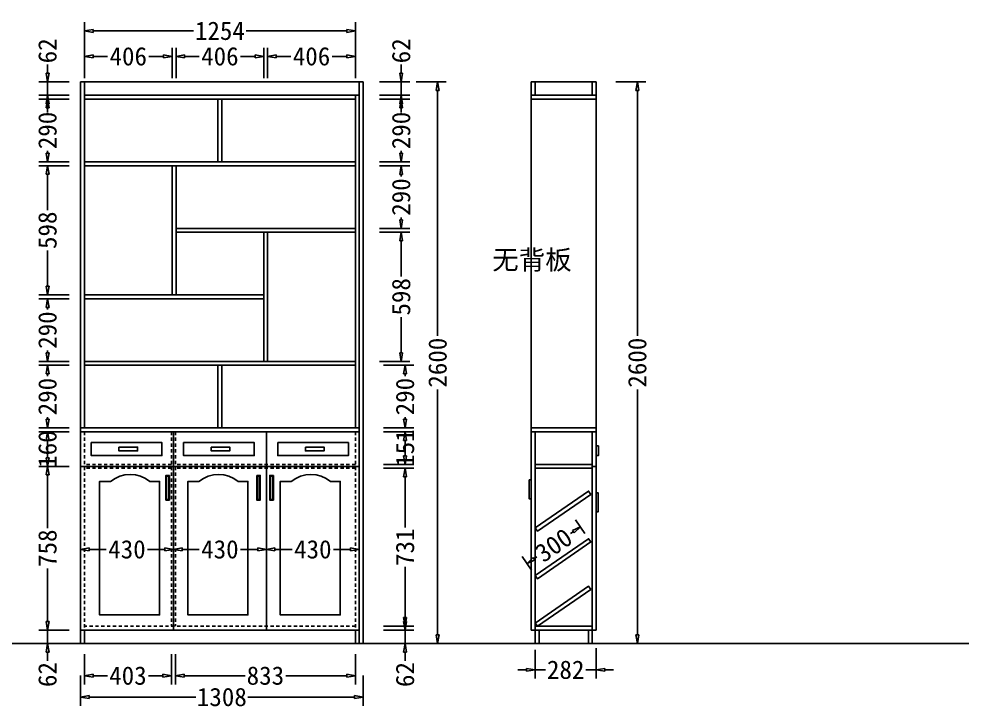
# Model space of a CAD drawing. Header units: millimetres. Extents: x 366509 to 398313, y -1245498 to -1202747.
# Drawn here: x 377519 to 381884, y -1209762 to -1206566 of the extents above; entities that cross this region are included whole.
import ezdxf

# ---------------------------------------------------------------- set-up
doc = ezdxf.new("R2010")
doc.units = ezdxf.units.MM
doc.header["$LTSCALE"] = 20
doc.linetypes.add('JIS_02_0.7', pattern=[1.35, 0.75, -0.6])
doc.layers.get('Defpoints').update_dxf_attribs({"color": 250})
doc.styles.get("Standard").update_dxf_attribs({"font": 'SimSun.ttf', "height": 85})
doc.dimstyles.new('周文晶', dxfattribs={"dimtxt": 70, "dimasz": 40, "dimexe": 40, "dimexo": 30, "dimgap": 10, "dimtad": 0, "dimdec": 0, "dimtxsty": 'Standard', "dimblk": 'CLOSEDBLANK', "dimcen": 200, "dimclrd": 256, "dimclre": 256, "dimadec": 0, "dimazin": 0, "dimtfac": 1, "dimtdec": 0, "dimtmove": 0, "dimatfit": 3, "dimldrblk": 'CLOSEDBLANK', "dimfxl": 100, "dimfxlon": 1, "dimarcsym": 0})

# ---------------------------------------------------------------- blocks, each defined once
blk = doc.blocks.new('_ClosedBlank')
at = {"color": 0, "linetype": 'ByBlock', "lineweight": -2}
for p, q in [((-1, 0.17), (0, 0)), ((-1, 0.17), (-1, -0.17)), ((0, 0), (-1, -0.17))]:
    blk.add_line(p, q, dxfattribs=at)
blk = doc.blocks.new('*D155')
at = {"lineweight": -2, "transparency": 16777216}
for p, q in [((377804.5, -1209606), (377804.5, -1209746)), ((379112.5, -1209606), (379112.5, -1209746)), ((377844.5, -1209706), (378338, -1209706)), ((379072.5, -1209706), (378579, -1209706))]:
    blk.add_line(p, q, dxfattribs=at)
at = {"layer": 'Defpoints', "color": 0, "transparency": 16777216}
for p in [(377804.5, -1209457.8), (379112.5, -1209457.8), (379112.5, -1209706)]:
    blk.add_point(p, dxfattribs=at)
at = {"lineweight": -2, "transparency": 16777216, "xscale": 40, "yscale": 40, "zscale": 40, "rotation": 180}
blk.add_blockref('_ClosedBlank', (377804.5, -1209706), dxfattribs=at)
at = {"lineweight": -2, "transparency": 16777216, "xscale": 40, "yscale": 40, "zscale": 40}
blk.add_blockref('_ClosedBlank', (379112.5, -1209706), dxfattribs=at)
at = {"color": 0, "transparency": 16777216, "insert": (378458.5, -1209706), "char_height": 85, "attachment_point": 5}
blk.add_mtext('1308', dxfattribs=at)
blk = doc.blocks.new('*D183')
at = {"lineweight": -2, "transparency": 16777216}
for p, q in [((379306.4, -1209355.8), (379306.4, -1209315.8)), ((379206.4, -1209395.8), (379346.4, -1209395.8)), ((379306.4, -1209395.8), (379306.4, -1209457.8)), ((379206.4, -1209457.8), (379346.4, -1209457.8)), ((379306.4, -1209497.8), (379306.4, -1209537.8))]:
    blk.add_line(p, q, dxfattribs=at)
at = {"layer": 'Defpoints', "color": 0, "transparency": 16777216}
for p in [(379094.5, -1209395.8), (379306.4, -1209395.8), (379112.5, -1209457.8)]:
    blk.add_point(p, dxfattribs=at)
at = {"lineweight": -2, "transparency": 16777216, "xscale": 40, "yscale": 40, "zscale": 40}
for p, rotation in [((379306.4, -1209395.8), 270), ((379306.4, -1209457.8), 90)]:
    blk.add_blockref('_ClosedBlank', p, dxfattribs=dict(at, rotation=rotation))
at = {"color": 0, "transparency": 16777216, "insert": (379306.4, -1209601.7), "char_height": 85, "attachment_point": 5, "rotation": 90}
blk.add_mtext('62', dxfattribs=at)
blk = doc.blocks.new('*D184')
at = {"lineweight": -2, "transparency": 16777216}
for p, q in [((379206.4, -1208646.8), (379346.4, -1208646.8)), ((379306.4, -1208686.8), (379306.4, -1208921.6)), ((379306.4, -1209337.8), (379306.4, -1209103.1)), ((379206.4, -1209377.8), (379346.4, -1209377.8))]:
    blk.add_line(p, q, dxfattribs=at)
at = {"layer": 'Defpoints', "color": 0, "transparency": 16777216}
for p in [(379076.5, -1208646.8), (379306.4, -1208646.8), (379076.5, -1209377.8)]:
    blk.add_point(p, dxfattribs=at)
at = {"lineweight": -2, "transparency": 16777216, "xscale": 40, "yscale": 40, "zscale": 40}
for p, rotation in [((379306.4, -1208646.8), 90), ((379306.4, -1209377.8), 270)]:
    blk.add_blockref('_ClosedBlank', p, dxfattribs=dict(at, rotation=rotation))
at = {"color": 0, "transparency": 16777216, "insert": (379306.4, -1209012.3), "char_height": 85, "attachment_point": 5, "rotation": 90}
blk.add_mtext('731', dxfattribs=at)
blk = doc.blocks.new('*D185')
at = {"lineweight": -2, "transparency": 16777216}
for p, q in [((379206.4, -1208169.8), (379346.4, -1208169.8)), ((379306.4, -1208209.8), (379306.4, -1208220.3)), ((379306.4, -1208419.8), (379306.4, -1208409.4)), ((379206.4, -1208459.8), (379346.4, -1208459.8))]:
    blk.add_line(p, q, dxfattribs=at)
at = {"layer": 'Defpoints', "color": 0, "transparency": 16777216}
for p in [(379076.5, -1208169.8), (379306.4, -1208169.8), (379094.5, -1208459.8)]:
    blk.add_point(p, dxfattribs=at)
at = {"lineweight": -2, "transparency": 16777216, "xscale": 40, "yscale": 40, "zscale": 40}
for p, rotation in [((379306.4, -1208169.8), 90), ((379306.4, -1208459.8), 270)]:
    blk.add_blockref('_ClosedBlank', p, dxfattribs=dict(at, rotation=rotation))
at = {"color": 0, "transparency": 16777216, "insert": (379306.4, -1208314.8), "char_height": 85, "attachment_point": 5, "rotation": 90}
blk.add_mtext('290', dxfattribs=at)
blk = doc.blocks.new('*D156')
at = {"lineweight": -2, "transparency": 16777216}
for p, q in [((377652, -1209355.8), (377652, -1209315.8)), ((377752, -1209395.8), (377612, -1209395.8)), ((377652, -1209395.8), (377652, -1209457.8)), ((377752, -1209457.8), (377612, -1209457.8)), ((377652, -1209497.8), (377652, -1209537.8))]:
    blk.add_line(p, q, dxfattribs=at)
at = {"layer": 'Defpoints', "color": 0, "transparency": 16777216}
for p in [(377783.4, -1209395.8), (377652, -1209457.8), (377783.4, -1209457.8)]:
    blk.add_point(p, dxfattribs=at)
at = {"lineweight": -2, "transparency": 16777216, "xscale": 40, "yscale": 40, "zscale": 40}
for p, rotation in [((377652, -1209395.8), 270), ((377652, -1209457.8), 90)]:
    blk.add_blockref('_ClosedBlank', p, dxfattribs=dict(at, rotation=rotation))
at = {"color": 0, "transparency": 16777216, "insert": (377652, -1209601.7), "char_height": 85, "attachment_point": 5, "rotation": 90}
blk.add_mtext('62', dxfattribs=at)
blk = doc.blocks.new('*D157')
at = {"lineweight": -2, "transparency": 16777216}
for p, q in [((377752, -1208637.8), (377612, -1208637.8)), ((377652, -1208677.8), (377652, -1208923.5)), ((377652, -1209355.8), (377652, -1209110.2)), ((377752, -1209395.8), (377612, -1209395.8))]:
    blk.add_line(p, q, dxfattribs=at)
at = {"layer": 'Defpoints', "color": 0, "transparency": 16777216}
for p in [(377652, -1208637.8), (377804.5, -1208637.8), (377783.4, -1209395.8)]:
    blk.add_point(p, dxfattribs=at)
at = {"lineweight": -2, "transparency": 16777216, "xscale": 40, "yscale": 40, "zscale": 40}
for p, rotation in [((377652, -1208637.8), 90), ((377652, -1209395.8), 270)]:
    blk.add_blockref('_ClosedBlank', p, dxfattribs=dict(at, rotation=rotation))
at = {"color": 0, "transparency": 16777216, "insert": (377652, -1209016.8), "char_height": 85, "attachment_point": 5, "rotation": 90}
blk.add_mtext('758', dxfattribs=at)
blk = doc.blocks.new('*D158')
at = {"lineweight": -2, "transparency": 16777216}
for p, q in [((377752, -1208169.9), (377612, -1208169.9)), ((377652, -1208209.9), (377652, -1208220.3)), ((377652, -1208419.8), (377652, -1208409.4)), ((377752, -1208459.8), (377612, -1208459.8))]:
    blk.add_line(p, q, dxfattribs=at)
at = {"layer": 'Defpoints', "color": 0, "transparency": 16777216}
for p in [(377652, -1208169.9), (377822.5, -1208169.9), (377822.5, -1208459.8)]:
    blk.add_point(p, dxfattribs=at)
at = {"lineweight": -2, "transparency": 16777216, "xscale": 40, "yscale": 40, "zscale": 40}
for p, rotation in [((377652, -1208169.9), 90), ((377652, -1208459.8), 270)]:
    blk.add_blockref('_ClosedBlank', p, dxfattribs=dict(at, rotation=rotation))
at = {"color": 0, "transparency": 16777216, "insert": (377652, -1208314.9), "char_height": 85, "attachment_point": 5, "rotation": 90}
blk.add_mtext('290', dxfattribs=at)
blk = doc.blocks.new('*D159')
at = {"lineweight": -2, "transparency": 16777216}
for p, q in [((377752, -1207245.8), (377612, -1207245.8)), ((377652, -1207285.8), (377652, -1207451.3)), ((377652, -1207803.8), (377652, -1207638.4)), ((377752, -1207843.8), (377612, -1207843.8))]:
    blk.add_line(p, q, dxfattribs=at)
at = {"layer": 'Defpoints', "color": 0, "transparency": 16777216}
for p in [(377652, -1207245.8), (377783.4, -1207245.8), (377783.4, -1207843.8)]:
    blk.add_point(p, dxfattribs=at)
at = {"lineweight": -2, "transparency": 16777216, "xscale": 40, "yscale": 40, "zscale": 40}
for p, rotation in [((377652, -1207245.8), 90), ((377652, -1207843.8), 270)]:
    blk.add_blockref('_ClosedBlank', p, dxfattribs=dict(at, rotation=rotation))
at = {"color": 0, "transparency": 16777216, "insert": (377652, -1207544.8), "char_height": 85, "attachment_point": 5, "rotation": 90}
blk.add_mtext('598', dxfattribs=at)
blk = doc.blocks.new('*D160')
at = {"lineweight": -2, "transparency": 16777216}
for p, q in [((377752, -1206937.8), (377612, -1206937.8)), ((377652, -1206977.8), (377652, -1206988.3)), ((377652, -1207187.8), (377652, -1207177.4)), ((377752, -1207227.8), (377612, -1207227.8))]:
    blk.add_line(p, q, dxfattribs=at)
at = {"layer": 'Defpoints', "color": 0, "transparency": 16777216}
for p in [(377652, -1206937.8), (377783.4, -1206937.8), (377783.4, -1207227.8)]:
    blk.add_point(p, dxfattribs=at)
at = {"lineweight": -2, "transparency": 16777216, "xscale": 40, "yscale": 40, "zscale": 40}
for p, rotation in [((377652, -1206937.8), 90), ((377652, -1207227.8), 270)]:
    blk.add_blockref('_ClosedBlank', p, dxfattribs=dict(at, rotation=rotation))
at = {"color": 0, "transparency": 16777216, "insert": (377652, -1207082.8), "char_height": 85, "attachment_point": 5, "rotation": 90}
blk.add_mtext('290', dxfattribs=at)
blk = doc.blocks.new('*D186')
at = {"lineweight": -2, "transparency": 16777216}
for p, q in [((379908.5, -1209487.8), (379908.5, -1209619.8)), ((380190.5, -1209479.8), (380190.5, -1209619.8)), ((379868.5, -1209579.8), (379828.5, -1209579.8)), ((379908.5, -1209579.8), (379955.7, -1209579.8)), ((380190.5, -1209579.8), (380143.3, -1209579.8)), ((380230.5, -1209579.8), (380270.5, -1209579.8))]:
    blk.add_line(p, q, dxfattribs=at)
at = {"layer": 'Defpoints', "color": 0, "transparency": 16777216}
for p in [(380190.5, -1209395.8), (379908.5, -1209457.8), (380190.5, -1209579.8)]:
    blk.add_point(p, dxfattribs=at)
at = {"lineweight": -2, "transparency": 16777216, "xscale": 40, "yscale": 40, "zscale": 40}
blk.add_blockref('_ClosedBlank', (379908.5, -1209579.8), dxfattribs=at)
at = {"lineweight": -2, "transparency": 16777216, "xscale": 40, "yscale": 40, "zscale": 40, "rotation": 180}
blk.add_blockref('_ClosedBlank', (380190.5, -1209579.8), dxfattribs=at)
at = {"color": 0, "transparency": 16777216, "insert": (380049.5, -1209579.8), "char_height": 85, "attachment_point": 5}
blk.add_mtext('282', dxfattribs=at)
blk = doc.blocks.new('*D161')
at = {"lineweight": -2, "transparency": 16777216}
for p, q in [((380281.1, -1206857.9), (380421.1, -1206857.9)), ((380381.1, -1206897.9), (380381.1, -1208033.1)), ((380381.1, -1209417.8), (380381.1, -1208282.6)), ((380281.1, -1209457.8), (380421.1, -1209457.8))]:
    blk.add_line(p, q, dxfattribs=at)
at = {"layer": 'Defpoints', "color": 0, "transparency": 16777216}
for p in [(380181.5, -1206857.9), (380381.1, -1206857.9), (380190.5, -1209457.8)]:
    blk.add_point(p, dxfattribs=at)
at = {"lineweight": -2, "transparency": 16777216, "xscale": 40, "yscale": 40, "zscale": 40}
for p, rotation in [((380381.1, -1206857.9), 90), ((380381.1, -1209457.8), 270)]:
    blk.add_blockref('_ClosedBlank', p, dxfattribs=dict(at, rotation=rotation))
at = {"color": 0, "transparency": 16777216, "insert": (380381.1, -1208157.8), "char_height": 85, "attachment_point": 5, "rotation": 90}
blk.add_mtext('2600', dxfattribs=at)
blk = doc.blocks.new('*D162')
at = {"lineweight": -2, "transparency": 16777216}
for p, q in [((377804.5, -1209122.3), (377804.5, -1208982.3)), ((378234.5, -1209122.3), (378234.5, -1208982.3)), ((377844.5, -1209022.3), (377924, -1209022.3)), ((378194.5, -1209022.3), (378115, -1209022.3))]:
    blk.add_line(p, q, dxfattribs=at)
at = {"layer": 'Defpoints', "color": 0, "transparency": 16777216}
for p in [(378234.5, -1209022.3), (378234.5, -1209173.3), (377804.5, -1209278.2)]:
    blk.add_point(p, dxfattribs=at)
at = {"lineweight": -2, "transparency": 16777216, "xscale": 40, "yscale": 40, "zscale": 40, "rotation": 180}
blk.add_blockref('_ClosedBlank', (377804.5, -1209022.3), dxfattribs=at)
at = {"lineweight": -2, "transparency": 16777216, "xscale": 40, "yscale": 40, "zscale": 40}
blk.add_blockref('_ClosedBlank', (378234.5, -1209022.3), dxfattribs=at)
at = {"color": 0, "transparency": 16777216, "insert": (378019.5, -1209022.3), "char_height": 85, "attachment_point": 5}
blk.add_mtext('430', dxfattribs=at)
blk = doc.blocks.new('*D163')
at = {"lineweight": -2, "transparency": 16777216}
for p, q in [((378234.5, -1209122.3), (378234.5, -1208982.3)), ((378664.5, -1209122.3), (378664.5, -1208982.3)), ((378274.5, -1209022.3), (378354, -1209022.3)), ((378624.5, -1209022.3), (378545, -1209022.3))]:
    blk.add_line(p, q, dxfattribs=at)
at = {"layer": 'Defpoints', "color": 0, "transparency": 16777216}
for p in [(378664.5, -1209022.3), (378234.5, -1209173.3), (378664.5, -1209173.3)]:
    blk.add_point(p, dxfattribs=at)
at = {"lineweight": -2, "transparency": 16777216, "xscale": 40, "yscale": 40, "zscale": 40, "rotation": 180}
blk.add_blockref('_ClosedBlank', (378234.5, -1209022.3), dxfattribs=at)
at = {"lineweight": -2, "transparency": 16777216, "xscale": 40, "yscale": 40, "zscale": 40}
blk.add_blockref('_ClosedBlank', (378664.5, -1209022.3), dxfattribs=at)
at = {"color": 0, "transparency": 16777216, "insert": (378449.5, -1209022.3), "char_height": 85, "attachment_point": 5}
blk.add_mtext('430', dxfattribs=at)
blk = doc.blocks.new('*D164')
at = {"lineweight": -2, "transparency": 16777216}
for p, q in [((378664.5, -1209122.3), (378664.5, -1208982.3)), ((379094.5, -1209122.3), (379094.5, -1208982.3)), ((378704.5, -1209022.3), (378784, -1209022.3)), ((379054.5, -1209022.3), (378975, -1209022.3))]:
    blk.add_line(p, q, dxfattribs=at)
at = {"layer": 'Defpoints', "color": 0, "transparency": 16777216}
for p in [(379094.5, -1209022.3), (378664.5, -1209173.3), (379094.5, -1209225)]:
    blk.add_point(p, dxfattribs=at)
at = {"lineweight": -2, "transparency": 16777216, "xscale": 40, "yscale": 40, "zscale": 40, "rotation": 180}
blk.add_blockref('_ClosedBlank', (378664.5, -1209022.3), dxfattribs=at)
at = {"lineweight": -2, "transparency": 16777216, "xscale": 40, "yscale": 40, "zscale": 40}
blk.add_blockref('_ClosedBlank', (379094.5, -1209022.3), dxfattribs=at)
at = {"color": 0, "transparency": 16777216, "insert": (378879.5, -1209022.3), "char_height": 85, "attachment_point": 5}
blk.add_mtext('430', dxfattribs=at)
blk = doc.blocks.new('*D165')
at = {"lineweight": -2, "transparency": 16777216}
for p, q in [((377822.5, -1209507), (377822.5, -1209647)), ((378225.5, -1209507), (378225.5, -1209647)), ((377862.5, -1209607), (377929.2, -1209607)), ((378185.5, -1209607), (378118.8, -1209607))]:
    blk.add_line(p, q, dxfattribs=at)
at = {"layer": 'Defpoints', "color": 0, "transparency": 16777216}
for p in [(378225.5, -1209377.8), (377822.5, -1209457.8), (378225.5, -1209607)]:
    blk.add_point(p, dxfattribs=at)
at = {"lineweight": -2, "transparency": 16777216, "xscale": 40, "yscale": 40, "zscale": 40, "rotation": 180}
blk.add_blockref('_ClosedBlank', (377822.5, -1209607), dxfattribs=at)
at = {"lineweight": -2, "transparency": 16777216, "xscale": 40, "yscale": 40, "zscale": 40}
blk.add_blockref('_ClosedBlank', (378225.5, -1209607), dxfattribs=at)
at = {"color": 0, "transparency": 16777216, "insert": (378024, -1209607), "char_height": 85, "attachment_point": 5}
blk.add_mtext('403', dxfattribs=at)
blk = doc.blocks.new('*D166')
at = {"lineweight": -2, "transparency": 16777216}
for p, q in [((378243.5, -1209507), (378243.5, -1209647)), ((379076.5, -1209507), (379076.5, -1209647)), ((378283.5, -1209607), (378565.7, -1209607)), ((379036.5, -1209607), (378754.3, -1209607))]:
    blk.add_line(p, q, dxfattribs=at)
at = {"layer": 'Defpoints', "color": 0, "transparency": 16777216}
for p in [(378243.5, -1209377.8), (379076.5, -1209377.8), (379076.5, -1209607)]:
    blk.add_point(p, dxfattribs=at)
at = {"lineweight": -2, "transparency": 16777216, "xscale": 40, "yscale": 40, "zscale": 40, "rotation": 180}
blk.add_blockref('_ClosedBlank', (378243.5, -1209607), dxfattribs=at)
at = {"lineweight": -2, "transparency": 16777216, "xscale": 40, "yscale": 40, "zscale": 40}
blk.add_blockref('_ClosedBlank', (379076.5, -1209607), dxfattribs=at)
at = {"color": 0, "transparency": 16777216, "insert": (378660, -1209607), "char_height": 85, "attachment_point": 5}
blk.add_mtext('833', dxfattribs=at)
blk = doc.blocks.new('*D167')
at = {"lineweight": -2, "transparency": 16777216}
for p, q in [((377822.5, -1206721.8), (377822.5, -1206581.8)), ((379076.5, -1206721.8), (379076.5, -1206581.8)), ((377862.5, -1206621.8), (378327.6, -1206621.8)), ((379036.5, -1206621.8), (378571.4, -1206621.8))]:
    blk.add_line(p, q, dxfattribs=at)
at = {"layer": 'Defpoints', "color": 0, "transparency": 16777216}
for p in [(379076.5, -1206621.8), (377822.5, -1206857.8), (379076.5, -1206919.8)]:
    blk.add_point(p, dxfattribs=at)
at = {"lineweight": -2, "transparency": 16777216, "xscale": 40, "yscale": 40, "zscale": 40, "rotation": 180}
blk.add_blockref('_ClosedBlank', (377822.5, -1206621.8), dxfattribs=at)
at = {"lineweight": -2, "transparency": 16777216, "xscale": 40, "yscale": 40, "zscale": 40}
blk.add_blockref('_ClosedBlank', (379076.5, -1206621.8), dxfattribs=at)
at = {"color": 0, "transparency": 16777216, "insert": (378449.5, -1206621.8), "char_height": 85, "attachment_point": 5}
blk.add_mtext('1254', dxfattribs=at)
blk = doc.blocks.new('*D168')
at = {"lineweight": -2, "transparency": 16777216}
for p, q in [((379357.1, -1206857.8), (379497.1, -1206857.8)), ((379457.1, -1206897.8), (379457.1, -1208033.1)), ((379457.1, -1209417.8), (379457.1, -1208282.6)), ((379357.1, -1209457.8), (379497.1, -1209457.8))]:
    blk.add_line(p, q, dxfattribs=at)
at = {"layer": 'Defpoints', "color": 0, "transparency": 16777216}
for p in [(379112.5, -1206857.8), (379076.5, -1209457.8), (379457.1, -1209457.8)]:
    blk.add_point(p, dxfattribs=at)
at = {"lineweight": -2, "transparency": 16777216, "xscale": 40, "yscale": 40, "zscale": 40}
for p, rotation in [((379457.1, -1206857.8), 90), ((379457.1, -1209457.8), 270)]:
    blk.add_blockref('_ClosedBlank', p, dxfattribs=dict(at, rotation=rotation))
at = {"color": 0, "transparency": 16777216, "insert": (379457.1, -1208157.8), "char_height": 85, "attachment_point": 5, "rotation": 90}
blk.add_mtext('2600', dxfattribs=at)
blk = doc.blocks.new('*D169')
at = {"lineweight": -2, "transparency": 16777216}
for p, q in [((379288.4, -1206817.8), (379288.4, -1206777.8)), ((379188.4, -1206857.8), (379328.4, -1206857.8)), ((379288.4, -1206919.8), (379288.4, -1206857.8)), ((379188.4, -1206919.8), (379328.4, -1206919.8)), ((379288.4, -1206959.8), (379288.4, -1206999.8))]:
    blk.add_line(p, q, dxfattribs=at)
at = {"layer": 'Defpoints', "color": 0, "transparency": 16777216}
for p in [(379112.5, -1206857.8), (379288.4, -1206857.8), (379112.5, -1206919.8)]:
    blk.add_point(p, dxfattribs=at)
at = {"lineweight": -2, "transparency": 16777216, "xscale": 40, "yscale": 40, "zscale": 40}
for p, rotation in [((379288.4, -1206857.8), 270), ((379288.4, -1206919.8), 90)]:
    blk.add_blockref('_ClosedBlank', p, dxfattribs=dict(at, rotation=rotation))
at = {"color": 0, "transparency": 16777216, "insert": (379288.4, -1206714), "char_height": 85, "attachment_point": 5, "rotation": 90}
blk.add_mtext('62', dxfattribs=at)
blk = doc.blocks.new('*D170')
at = {"lineweight": -2, "transparency": 16777216}
for p, q in [((377652, -1206817.8), (377652, -1206777.8)), ((377752, -1206857.8), (377612, -1206857.8)), ((377652, -1206919.8), (377652, -1206857.8)), ((377752, -1206919.8), (377612, -1206919.8)), ((377652, -1206959.8), (377652, -1206999.8))]:
    blk.add_line(p, q, dxfattribs=at)
at = {"layer": 'Defpoints', "color": 0, "transparency": 16777216}
for p in [(377652, -1206857.8), (377786.5, -1206857.8), (377786.5, -1206919.8)]:
    blk.add_point(p, dxfattribs=at)
at = {"lineweight": -2, "transparency": 16777216, "xscale": 40, "yscale": 40, "zscale": 40}
for p, rotation in [((377652, -1206857.8), 270), ((377652, -1206919.8), 90)]:
    blk.add_blockref('_ClosedBlank', p, dxfattribs=dict(at, rotation=rotation))
at = {"color": 0, "transparency": 16777216, "insert": (377652, -1206714), "char_height": 85, "attachment_point": 5, "rotation": 90}
blk.add_mtext('62', dxfattribs=at)
blk = doc.blocks.new('*D171')
at = {"lineweight": -2, "transparency": 16777216}
for p, q in [((377752, -1208477.8), (377612, -1208477.8)), ((377652, -1208517.8), (377652, -1208597.8)), ((377752, -1208637.8), (377612, -1208637.8))]:
    blk.add_line(p, q, dxfattribs=at)
at = {"layer": 'Defpoints', "color": 0, "transparency": 16777216}
for p in [(377804.5, -1208477.8), (377652, -1208637.8), (377804.5, -1208637.8)]:
    blk.add_point(p, dxfattribs=at)
at = {"lineweight": -2, "transparency": 16777216, "xscale": 40, "yscale": 40, "zscale": 40}
for p, rotation in [((377652, -1208477.8), 90), ((377652, -1208637.8), 270)]:
    blk.add_blockref('_ClosedBlank', p, dxfattribs=dict(at, rotation=rotation))
at = {"color": 0, "transparency": 16777216, "insert": (377652, -1208557.8), "char_height": 85, "attachment_point": 5, "rotation": 90}
blk.add_mtext('160', dxfattribs=at)
blk = doc.blocks.new('*D172')
at = {"lineweight": -2, "transparency": 16777216}
for p, q in [((379206.4, -1208477.8), (379346.4, -1208477.8)), ((379306.4, -1208588.8), (379306.4, -1208517.8)), ((379206.4, -1208628.8), (379346.4, -1208628.8))]:
    blk.add_line(p, q, dxfattribs=at)
at = {"layer": 'Defpoints', "color": 0, "transparency": 16777216}
for p in [(379076.5, -1208477.8), (379306.4, -1208477.8), (379076.5, -1208628.8)]:
    blk.add_point(p, dxfattribs=at)
at = {"lineweight": -2, "transparency": 16777216, "xscale": 40, "yscale": 40, "zscale": 40}
for p, rotation in [((379306.4, -1208477.8), 90), ((379306.4, -1208628.8), 270)]:
    blk.add_blockref('_ClosedBlank', p, dxfattribs=dict(at, rotation=rotation))
at = {"color": 0, "transparency": 16777216, "insert": (379306.4, -1208553.3), "char_height": 85, "attachment_point": 5, "rotation": 90}
blk.add_mtext('151', dxfattribs=at)
blk = doc.blocks.new('*D154')
at = {"lineweight": -2, "transparency": 16777216}
for p, q in [((380138.4, -1208947.9), (380094.7, -1208884.7)), ((380084.5, -1208940.3), (380071.4, -1208949.4)), ((379891.5, -1209118.3), (379847.8, -1209055.1)), ((379903.5, -1209065.3), (379916.6, -1209056.3))]:
    blk.add_line(p, q, dxfattribs=at)
at = {"layer": 'Defpoints', "color": 0, "transparency": 16777216}
for p in [(380117.4, -1208917.6), (380155.4, -1208972.6), (379908.5, -1209143)]:
    blk.add_point(p, dxfattribs=at)
at = {"lineweight": -2, "transparency": 16777216, "xscale": 40, "yscale": 40, "zscale": 40}
for p, rotation in [((380117.4, -1208917.6), 34.6171579844681), ((379870.6, -1209088), 214.6171579844681)]:
    blk.add_blockref('_ClosedBlank', p, dxfattribs=dict(at, rotation=rotation))
at = {"color": 0, "transparency": 16777216, "insert": (379994, -1209002.8), "char_height": 85, "attachment_point": 5, "rotation": 34.6172}
blk.add_mtext('300', dxfattribs=at)
blk = doc.blocks.new('*D196')
at = {"lineweight": -2, "transparency": 16777216}
for p, q in [((379188.4, -1207553.9), (379328.4, -1207553.9)), ((379288.4, -1207593.9), (379288.4, -1207759.3)), ((379288.4, -1208111.9), (379288.4, -1207946.5)), ((379188.4, -1208151.9), (379328.4, -1208151.9))]:
    blk.add_line(p, q, dxfattribs=at)
at = {"layer": 'Defpoints', "color": 0, "transparency": 16777216}
for p in [(378670.5, -1207553.9), (379288.4, -1207553.9), (379076.5, -1208151.9)]:
    blk.add_point(p, dxfattribs=at)
at = {"lineweight": -2, "transparency": 16777216, "xscale": 40, "yscale": 40, "zscale": 40}
for p, rotation in [((379288.4, -1207553.9), 90), ((379288.4, -1208151.9), 270)]:
    blk.add_blockref('_ClosedBlank', p, dxfattribs=dict(at, rotation=rotation))
at = {"color": 0, "transparency": 16777216, "insert": (379288.4, -1207852.9), "char_height": 85, "attachment_point": 5, "rotation": 90}
blk.add_mtext('598', dxfattribs=at)
blk = doc.blocks.new('*D197')
at = {"lineweight": -2, "transparency": 16777216}
for p, q in [((379188.4, -1207245.9), (379328.4, -1207245.9)), ((379288.4, -1207285.9), (379288.4, -1207296.3)), ((379288.4, -1207495.9), (379288.4, -1207485.4)), ((379188.4, -1207535.9), (379328.4, -1207535.9))]:
    blk.add_line(p, q, dxfattribs=at)
at = {"layer": 'Defpoints', "color": 0, "transparency": 16777216}
for p in [(379076.5, -1207245.9), (379288.4, -1207245.9), (379076.5, -1207535.9)]:
    blk.add_point(p, dxfattribs=at)
at = {"lineweight": -2, "transparency": 16777216, "xscale": 40, "yscale": 40, "zscale": 40}
for p, rotation in [((379288.4, -1207245.9), 90), ((379288.4, -1207535.9), 270)]:
    blk.add_blockref('_ClosedBlank', p, dxfattribs=dict(at, rotation=rotation))
at = {"color": 0, "transparency": 16777216, "insert": (379288.4, -1207390.9), "char_height": 85, "attachment_point": 5, "rotation": 90}
blk.add_mtext('290', dxfattribs=at)
blk = doc.blocks.new('*D198')
at = {"lineweight": -2, "transparency": 16777216}
for p, q in [((379188.4, -1206937.9), (379328.4, -1206937.9)), ((379288.4, -1206977.9), (379288.4, -1206988.3)), ((379288.4, -1207187.9), (379288.4, -1207177.4)), ((379188.4, -1207227.9), (379328.4, -1207227.9))]:
    blk.add_line(p, q, dxfattribs=at)
at = {"layer": 'Defpoints', "color": 0, "transparency": 16777216}
for p in [(379076.5, -1206937.9), (379288.4, -1206937.9), (379076.5, -1207227.9)]:
    blk.add_point(p, dxfattribs=at)
at = {"lineweight": -2, "transparency": 16777216, "xscale": 40, "yscale": 40, "zscale": 40}
for p, rotation in [((379288.4, -1206937.9), 90), ((379288.4, -1207227.9), 270)]:
    blk.add_blockref('_ClosedBlank', p, dxfattribs=dict(at, rotation=rotation))
at = {"color": 0, "transparency": 16777216, "insert": (379288.4, -1207082.9), "char_height": 85, "attachment_point": 5, "rotation": 90}
blk.add_mtext('290', dxfattribs=at)
blk = doc.blocks.new('*D199')
at = {"lineweight": -2, "transparency": 16777216}
for p, q in [((377752, -1207861.9), (377612, -1207861.9)), ((377652, -1207901.9), (377652, -1207912.3)), ((377652, -1208111.9), (377652, -1208101.4)), ((377752, -1208151.9), (377612, -1208151.9))]:
    blk.add_line(p, q, dxfattribs=at)
at = {"layer": 'Defpoints', "color": 0, "transparency": 16777216}
for p in [(377652, -1207861.9), (377822.5, -1207861.9), (377822.5, -1208151.9)]:
    blk.add_point(p, dxfattribs=at)
at = {"lineweight": -2, "transparency": 16777216, "xscale": 40, "yscale": 40, "zscale": 40}
for p, rotation in [((377652, -1207861.9), 90), ((377652, -1208151.9), 270)]:
    blk.add_blockref('_ClosedBlank', p, dxfattribs=dict(at, rotation=rotation))
at = {"color": 0, "transparency": 16777216, "insert": (377652, -1208006.9), "char_height": 85, "attachment_point": 5, "rotation": 90}
blk.add_mtext('290', dxfattribs=at)
blk = doc.blocks.new('*D297')
at = {"lineweight": -2, "transparency": 16777216}
for p, q in [((377822.5, -1206839.9), (377822.5, -1206699.9)), ((378228.5, -1206839.9), (378228.5, -1206699.9)), ((377862.5, -1206739.9), (377930, -1206739.9)), ((378188.5, -1206739.9), (378121, -1206739.9))]:
    blk.add_line(p, q, dxfattribs=at)
at = {"layer": 'Defpoints', "color": 0, "transparency": 16777216}
for p in [(378228.5, -1206739.9), (377822.5, -1207116.8), (378228.5, -1207535.8)]:
    blk.add_point(p, dxfattribs=at)
at = {"lineweight": -2, "transparency": 16777216, "xscale": 40, "yscale": 40, "zscale": 40, "rotation": 180}
blk.add_blockref('_ClosedBlank', (377822.5, -1206739.9), dxfattribs=at)
at = {"lineweight": -2, "transparency": 16777216, "xscale": 40, "yscale": 40, "zscale": 40}
blk.add_blockref('_ClosedBlank', (378228.5, -1206739.9), dxfattribs=at)
at = {"color": 0, "transparency": 16777216, "insert": (378025.5, -1206739.9), "char_height": 85, "attachment_point": 5}
blk.add_mtext('406', dxfattribs=at)
blk = doc.blocks.new('*D298')
at = {"lineweight": -2, "transparency": 16777216}
for p, q in [((378670.5, -1206839.9), (378670.5, -1206699.9)), ((379076.5, -1206839.9), (379076.5, -1206699.9)), ((378710.5, -1206739.9), (378778, -1206739.9)), ((379036.5, -1206739.9), (378969, -1206739.9))]:
    blk.add_line(p, q, dxfattribs=at)
at = {"layer": 'Defpoints', "color": 0, "transparency": 16777216}
for p in [(379076.5, -1206739.9), (378670.5, -1206937.8), (379076.5, -1206938.8)]:
    blk.add_point(p, dxfattribs=at)
at = {"lineweight": -2, "transparency": 16777216, "xscale": 40, "yscale": 40, "zscale": 40, "rotation": 180}
blk.add_blockref('_ClosedBlank', (378670.5, -1206739.9), dxfattribs=at)
at = {"lineweight": -2, "transparency": 16777216, "xscale": 40, "yscale": 40, "zscale": 40}
blk.add_blockref('_ClosedBlank', (379076.5, -1206739.9), dxfattribs=at)
at = {"color": 0, "transparency": 16777216, "insert": (378873.5, -1206739.9), "char_height": 85, "attachment_point": 5}
blk.add_mtext('406', dxfattribs=at)
blk = doc.blocks.new('*D296')
at = {"lineweight": -2, "transparency": 16777216}
for p, q in [((378246.5, -1206839.9), (378246.5, -1206699.9)), ((378652.5, -1206839.9), (378652.5, -1206699.9)), ((378286.5, -1206739.9), (378354, -1206739.9)), ((378612.5, -1206739.9), (378545, -1206739.9))]:
    blk.add_line(p, q, dxfattribs=at)
at = {"layer": 'Defpoints', "color": 0, "transparency": 16777216}
for p in [(378652.5, -1206739.9), (378246.5, -1207553.8), (378652.5, -1207553.8)]:
    blk.add_point(p, dxfattribs=at)
at = {"lineweight": -2, "transparency": 16777216, "xscale": 40, "yscale": 40, "zscale": 40, "rotation": 180}
blk.add_blockref('_ClosedBlank', (378246.5, -1206739.9), dxfattribs=at)
at = {"lineweight": -2, "transparency": 16777216, "xscale": 40, "yscale": 40, "zscale": 40}
blk.add_blockref('_ClosedBlank', (378652.5, -1206739.9), dxfattribs=at)
at = {"color": 0, "transparency": 16777216, "insert": (378449.5, -1206739.9), "char_height": 85, "attachment_point": 5}
blk.add_mtext('406', dxfattribs=at)

msp = doc.modelspace()

# ---------------------------------------------------------------- linework, layer by layer
at = {"color": 0}
for p, q in [((377804.487, -1206857.841), (377804.487, -1209457.841)), ((377804.487, -1206857.841), (379112.487, -1206857.841)), ((377822.487, -1206857.841), (377822.487, -1208459.841)), ((379094.487, -1206857.841), (379094.487, -1209457.841)), ((379112.487, -1206857.841), (379112.487, -1209457.841)), ((380172.514, -1206857.857), (380190.514, -1206857.857)), ((377804.487, -1206919.841), (377804.487, -1209457.841)), ((377822.487, -1206919.841), (379094.487, -1206919.841)), ((379076.487, -1206919.841), (379076.487, -1208459.841)), ((379890.514, -1206919.857), (380190.514, -1206919.857)), ((379890.514, -1206919.857), (379890.514, -1209395.841)), ((380190.514, -1209395.841), (380190.514, -1206919.857)), ((377822.487, -1206937.841), (379076.487, -1206937.841)), ((379890.514, -1206937.857), (380190.514, -1206937.857)), ((379076.487, -1207227.871), (377822.487, -1207227.871)), ((379076.487, -1207245.871), (377822.487, -1207245.871)), ((378228.487, -1207245.871), (378228.487, -1207843.871)), ((378246.487, -1207245.871), (378246.487, -1207843.871)), ((379076.487, -1207535.871), (378246.487, -1207535.871)), ((379076.487, -1207553.871), (378246.487, -1207553.871)), ((378652.487, -1207553.871), (378652.487, -1208151.871)), ((378670.487, -1207553.871), (378670.487, -1208151.871)), ((378652.487, -1207843.871), (377822.487, -1207843.871)), ((378652.487, -1207861.871), (377822.487, -1207861.871)), ((379076.487, -1208151.871), (377822.487, -1208151.871)), ((379076.487, -1208169.871), (377822.487, -1208169.871)), ((379094.487, -1208459.841), (377804.487, -1208459.841)), ((379890.514, -1208459.841), (380190.514, -1208459.841)), ((379094.487, -1208477.841), (377804.487, -1208477.841)), ((378234.487, -1208477.841), (378234.487, -1209395.841)), ((378664.487, -1208477.841), (378664.487, -1209395.841)), ((379890.514, -1208477.841), (380190.514, -1208477.841)), ((379908.514, -1208477.841), (379908.514, -1209395.841)), ((380172.514, -1209457.841), (380172.514, -1208477.841)), ((379908.514, -1208628.841), (380172.514, -1208628.841)), ((379094.487, -1208637.841), (377804.487, -1208637.841)), ((379908.514, -1208646.841), (380172.514, -1208646.841)), ((380172.514, -1208637.841), (380190.514, -1208637.841)), ((379094.487, -1209395.841), (377804.487, -1209395.841)), ((377822.487, -1209395.841), (377822.487, -1209457.841)), ((379076.487, -1209395.841), (379076.487, -1209457.841)), ((379890.514, -1209395.841), (380190.514, -1209395.841)), ((379908.514, -1209377.841), (380172.514, -1209377.841)), ((380154.514, -1209457.841), (380154.514, -1209395.841)), ((377804.487, -1209457.841), (379112.487, -1209457.841)), ((379908.514, -1209457.841), (380172.514, -1209457.841))]:
    msp.add_line(p, q, dxfattribs=at)
for p, q in [((380172.514, -1206857.857), (379890.514, -1206857.857)), ((379890.514, -1206919.857), (379890.514, -1206857.857)), ((379908.514, -1206919.857), (379908.514, -1206857.857)), ((380190.514, -1206857.857), (380172.514, -1206857.857)), ((380172.514, -1206857.857), (380172.514, -1206919.857)), ((380190.514, -1206919.857), (380190.514, -1206857.857)), ((378440.487, -1206937.871), (378440.487, -1207227.871)), ((378458.487, -1206937.871), (378458.487, -1207227.871)), ((378440.487, -1208169.871), (378440.487, -1208459.871)), ((378458.487, -1208169.871), (378458.487, -1208459.871)), ((379908.514, -1209395.841), (379908.514, -1209457.841)), ((379926.514, -1209457.841), (379926.514, -1209395.841)), ((366509.141, -1209457.841), (398312.891, -1209457.841)), ((379908.514, -1209457.841), (379926.514, -1209457.841))]:
    msp.add_line(p, q)
at = {"color": 250, "linetype": 'JIS_02_0.7'}
for p, q in [((377822.487, -1208477.841), (377822.487, -1209395.841)), ((378225.487, -1208477.841), (378225.487, -1209377.841)), ((378243.487, -1208477.841), (378243.487, -1209377.841)), ((379076.487, -1208477.841), (379076.487, -1209395.841)), ((378225.487, -1208628.841), (377822.487, -1208628.841)), ((379076.487, -1208628.841), (378243.487, -1208628.841)), ((378225.487, -1208646.841), (377822.487, -1208646.841)), ((379076.487, -1208646.841), (378243.487, -1208646.841)), ((379076.487, -1209377.841), (377822.487, -1209377.841))]:
    msp.add_line(p, q, dxfattribs=at)
for points in [[(377854.487, -1208527.841), (378181.487, -1208527.841), (378181.487, -1208587.841), (377854.487, -1208587.841)], [(378281.487, -1208527.841), (378608.487, -1208527.841), (378608.487, -1208587.841), (378281.487, -1208587.841)], [(378717.487, -1208527.841), (379044.487, -1208527.841), (379044.487, -1208587.841), (378717.487, -1208587.841)], [(380190.514, -1208543.54), (380201.055, -1208543.54), (380201.055, -1208587.564), (380190.514, -1208587.564)], [(377982.456, -1208548.48), (378068.395, -1208548.48), (378068.395, -1208566.556), (377982.456, -1208566.556)], [(378409.456, -1208548.48), (378495.395, -1208548.48), (378495.395, -1208566.556), (378409.456, -1208566.556)], [(378845.456, -1208548.48), (378931.395, -1208548.48), (378931.395, -1208566.556), (378845.456, -1208566.556)], [(378234.487, -1209395.841), (377804.487, -1209395.841), (377804.487, -1208637.841), (378234.487, -1208637.841)], [(379890.514, -1208700.806), (379881.185, -1208700.806), (379881.185, -1208788.384), (379890.514, -1208788.384)], [(380190.514, -1208760.65), (380199.844, -1208760.65), (380199.844, -1208848.228), (380190.514, -1208848.228)]]:
    msp.add_lwpolyline(points, close=True)
at = {"color": 0}
for points in [[(378125.582, -1208707.841), (378170.487, -1208707.841), (378170.487, -1209325.841), (377892.487, -1209325.841), (377892.487, -1208707.841), (377943.475, -1208707.841)], [(378534.582, -1208707.841), (378579.487, -1208707.841), (378579.487, -1209325.841), (378301.487, -1209325.841), (378301.487, -1208707.841), (378352.475, -1208707.841)], [(378961.582, -1208707.841), (379006.487, -1208707.841), (379006.487, -1209325.841), (378728.487, -1209325.841), (378728.487, -1208707.841), (378779.475, -1208707.841)]]:
    msp.add_lwpolyline(points, dxfattribs=at)
for points in [[(378215.921, -1208679.997), (378199.56, -1208679.997), (378199.56, -1208793.925), (378215.921, -1208793.925)], [(378212.921, -1208682.997), (378202.56, -1208682.997), (378202.56, -1208790.925), (378212.921, -1208790.925)], [(378620.117, -1208679.997), (378636.479, -1208679.997), (378636.479, -1208793.925), (378620.117, -1208793.925)], [(378623.117, -1208682.997), (378633.479, -1208682.997), (378633.479, -1208790.925), (378623.117, -1208790.925)], [(378696.856, -1208679.997), (378680.494, -1208679.997), (378680.494, -1208793.925), (378696.856, -1208793.925)], [(378693.856, -1208682.997), (378683.494, -1208682.997), (378683.494, -1208790.925), (378693.856, -1208790.925)]]:
    msp.add_lwpolyline(points, close=True, dxfattribs=at)
for points in [[(379908.514, -1208923.027), (380155.404, -1208752.6), (380165.63, -1208767.413), (379918.74, -1208937.841), (379908.514, -1208923.027)], [(379908.514, -1209143.027), (380155.404, -1208972.6), (380165.63, -1208987.413), (379918.74, -1209157.841), (379908.514, -1209143.027)], [(379908.514, -1209363.027), (380155.404, -1209192.6), (380165.63, -1209207.413), (379918.74, -1209377.841), (379908.514, -1209363.027)]]:
    msp.add_lwpolyline(points)
for centre in [(378034.528, -1208819.17), (378443.528, -1208819.17), (378870.528, -1208819.17)]:
    msp.add_arc(centre, 143.823, 50.721099, 129.278901)

# ---------------------------------------------------------------- texts
at = {"lineweight": -3, "insert": (379709.477, -1207636.285), "char_height": 90, "width": 545.64139, "attachment_point": 1}
msp.add_mtext('无背板', dxfattribs=at)

# ---------------------------------------------------------------- dimensions: what is measured, and where the dimension line sits
for base, p1, p2, picture, middle in [((379076.487, -1206621.825), (377822.487, -1206857.841), (379076.487, -1206919.841), '*D167', (378449.487, -1206621.825)), ((378652.487, -1206739.926), (378246.487, -1207553.841), (378652.487, -1207553.841), '*D296', (378449.487, -1206739.926)), ((378234.487, -1209022.345), (377804.487, -1209278.17), (378234.487, -1209173.341), '*D162', (378019.487, -1209022.345)), ((378664.487, -1209022.345), (378234.487, -1209173.341), (378664.487, -1209173.341), '*D163', (378449.487, -1209022.345)), ((379094.487, -1209022.345), (378664.487, -1209173.341), (379094.487, -1209225.048), '*D164', (378879.487, -1209022.345))]:
    dim = msp.add_linear_dim(base=base, p1=p1, p2=p2, dimstyle='周文晶')
    dim.commit()
    dim.dimension.update_dxf_attribs({"geometry": picture, "text_midpoint": middle})
for base, p1, p2, picture, middle in [((377652.01, -1206857.841), (377786.487, -1206919.841), (377786.487, -1206857.841), '*D170', (377652.01, -1206714.007)), ((379288.449, -1206857.841), (379112.487, -1206919.841), (379112.487, -1206857.841), '*D169', (379288.449, -1206714.007)), ((379457.055, -1209457.841), (379112.487, -1206857.841), (379076.487, -1209457.841), '*D168', (379457.055, -1208157.841)), ((377652.01, -1207861.871), (377822.487, -1208151.871), (377822.487, -1207861.871), '*D199', (377652.01, -1208006.871))]:
    dim = msp.add_linear_dim(base=base, p1=p1, p2=p2, angle=90, dimstyle='周文晶')
    dim.commit()
    dim.dimension.update_dxf_attribs({"geometry": picture, "text_midpoint": middle})
at = {"color": 0}
for base, p1, p2, picture, middle in [((378228.487, -1206739.926), (377822.487, -1207116.81), (378228.487, -1207535.841), '*D297', (378025.487, -1206739.926)), ((379076.487, -1206739.926), (378670.487, -1206937.841), (379076.487, -1206938.81), '*D298', (378873.487, -1206739.926)), ((378225.487, -1209607.025), (377822.487, -1209457.841), (378225.487, -1209377.841), '*D165', (378023.987, -1209607.025)), ((379076.487, -1209607.025), (378243.487, -1209377.841), (379076.487, -1209377.841), '*D166', (378659.987, -1209607.025)), ((380190.514, -1209579.843), (379908.514, -1209457.841), (380190.514, -1209395.841), '*D186', (380049.514, -1209579.843)), ((379112.487, -1209706.031), (377804.487, -1209457.841), (379112.487, -1209457.841), '*D155', (378458.487, -1209706.031))]:
    dim = msp.add_linear_dim(base=base, p1=p1, p2=p2, dimstyle='周文晶', dxfattribs=at)
    dim.commit()
    dim.dimension.update_dxf_attribs({"geometry": picture, "text_midpoint": middle})
for base, p1, p2, angle, picture, middle in [((380381.125, -1206857.857), (380190.514, -1209457.841), (380181.514, -1206857.857), 90, '*D161', (380381.125, -1208157.849)), ((377652.01, -1206937.841), (377783.372, -1207227.841), (377783.372, -1206937.841), 90, '*D160', (377652.01, -1207082.841)), ((379288.449, -1206937.871), (379076.487, -1207227.871), (379076.487, -1206937.871), 270, '*D198', (379288.449, -1207082.871)), ((377652.01, -1207245.841), (377783.372, -1207843.841), (377783.372, -1207245.841), 90, '*D159', (377652.01, -1207544.841)), ((379288.449, -1207245.871), (379076.487, -1207535.871), (379076.487, -1207245.871), 270, '*D197', (379288.449, -1207390.871)), ((379288.449, -1207553.871), (379076.487, -1208151.871), (378670.487, -1207553.871), 270, '*D196', (379288.449, -1207852.871)), ((377652.01, -1208169.871), (377822.487, -1208459.841), (377822.487, -1208169.871), 90, '*D158', (377652.01, -1208314.856)), ((379306.449, -1208169.841), (379094.487, -1208459.841), (379076.487, -1208169.841), 270, '*D185', (379306.449, -1208314.841)), ((377652.01, -1208637.841), (377783.372, -1209395.841), (377804.487, -1208637.841), 90, '*D157', (377652.01, -1209016.841)), ((379306.449, -1208646.841), (379076.487, -1209377.841), (379076.487, -1208646.841), 270, '*D184', (379306.449, -1209012.341)), ((377652.01, -1209457.841), (377783.372, -1209395.841), (377783.372, -1209457.841), 90, '*D156', (377652.01, -1209601.674))]:
    dim = msp.add_linear_dim(base=base, p1=p1, p2=p2, angle=angle, dimstyle='周文晶', dxfattribs=at)
    dim.commit()
    dim.dimension.update_dxf_attribs({"geometry": picture, "text_midpoint": middle})
for base, p1, p2, picture, middle in [((379306.449, -1208477.841), (379076.487, -1208628.841), (379076.487, -1208477.841), '*D172', (379306.449, -1208553.341)), ((377652.01, -1208637.841), (377804.487, -1208477.841), (377804.487, -1208637.841), '*D171', (377652.01, -1208557.841))]:
    dim = msp.add_linear_dim(base=base, p1=p1, p2=p2, angle=90, dimstyle='周文晶')
    dim.commit()
    dim.dimension.update_dxf_attribs({"geometry": picture, "text_midpoint": middle, "dimtype": 128})
dim = msp.add_aligned_dim(p1=(379908.514, -1209143.027), p2=(380155.404, -1208972.6), distance=66.818, dimstyle='周文晶')
dim.commit()
dim.dimension.update_dxf_attribs({"geometry": '*D154', "text_midpoint": (379994.001, -1209002.824)})
dim = msp.add_linear_dim(base=(379306.449, -1209395.841), p1=(379112.487, -1209457.841), p2=(379094.487, -1209395.841), angle=270, dimstyle='周文晶', dxfattribs=at)
dim.commit()
dim.dimension.update_dxf_attribs({"geometry": '*D183', "text_midpoint": (379306.449, -1209601.674), "dimtype": 128})

doc.saveas('drawing.dxf')
